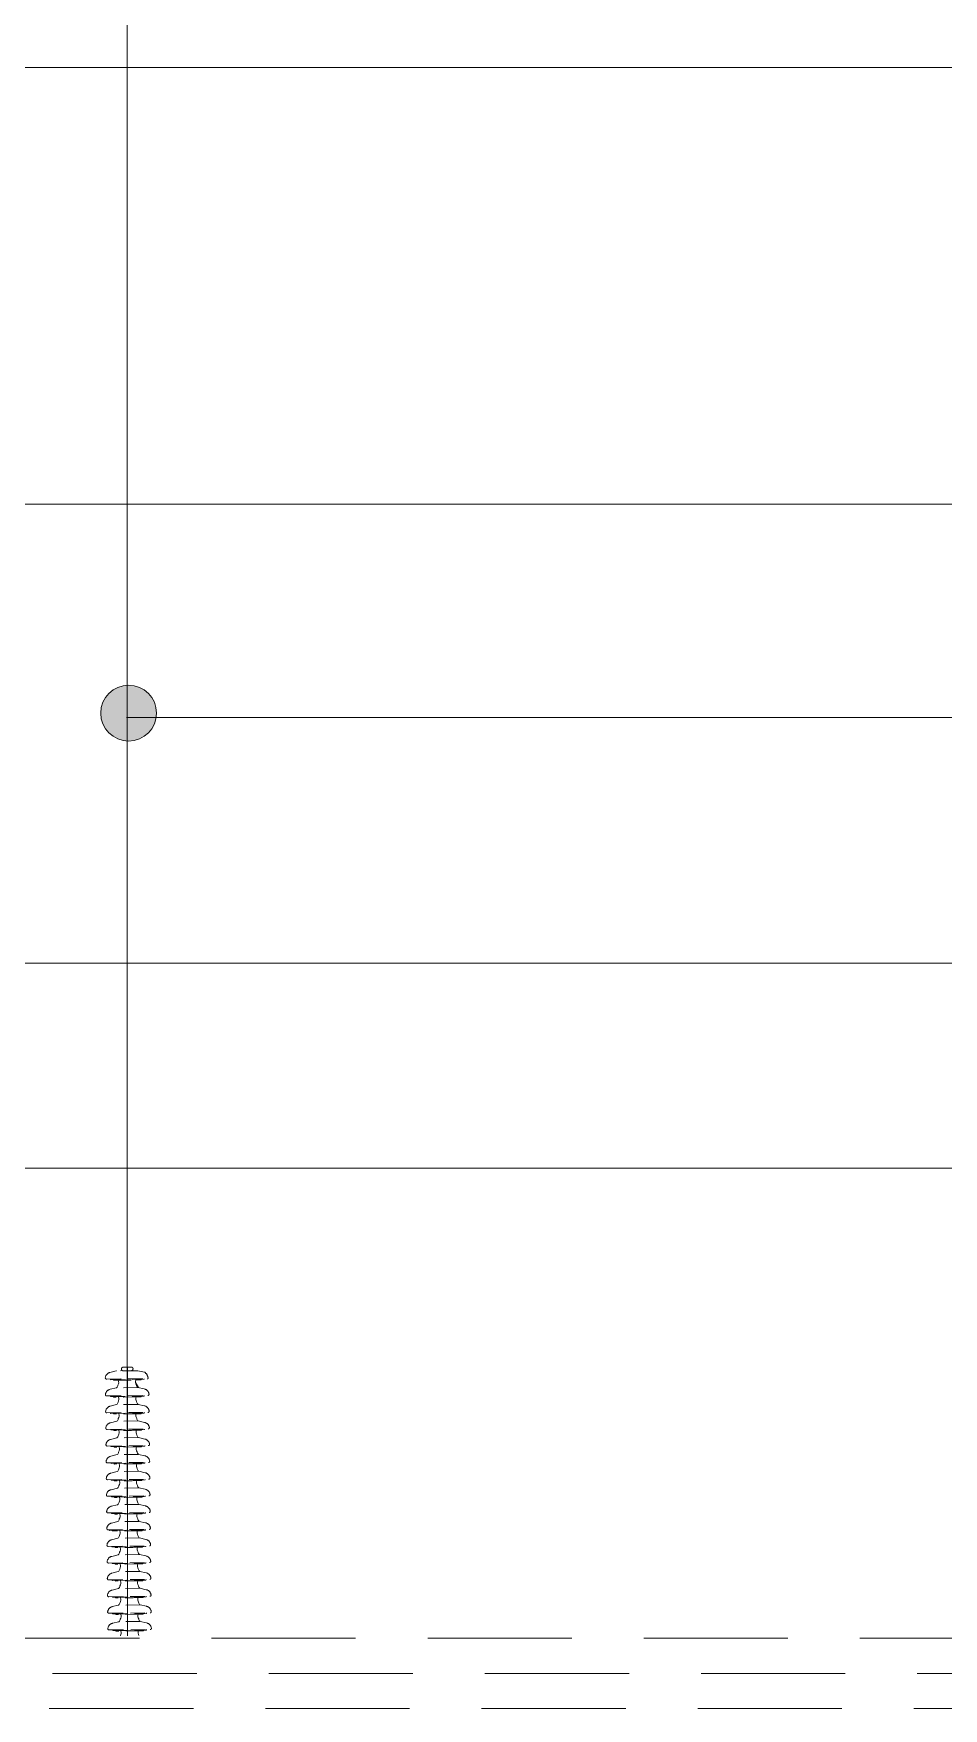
# Model space of a CAD drawing. Header units: inches. Extents: x 3989 to 4711, y 2881 to 3348.
# Drawn here: x 4116.7 to 4148.3, y 3012.2 to 3070.3 of the extents above; entities that cross this region are included whole.
import ezdxf

# ---------------------------------------------------------------- set-up
doc = ezdxf.new("R2010")
doc.units = ezdxf.units.IN
doc.header["$MEASUREMENT"] = 0
doc.linetypes.add('DASHED', pattern=[0.75, 0.5, -0.25])
doc.layers.add('COTAS', color=4, linetype='Continuous')
doc.layers.add('medidas', color=3, linetype='Continuous')

msp = doc.modelspace()

# ---------------------------------------------------------------- hatches: boundary and pattern name
at = {"lineweight": 0}
h = msp.add_hatch(color=256, dxfattribs=at)
h.dxf.hatch_style = 1
h.paths.add_polyline_path([(4120.06435, 3047.70652), (4120.06435, 3046.68074), (4120.94879, 3046.68074, 0.01577024), (4120.95072, 3046.74177, 0.38963386)])
h.paths.add_polyline_path([(4120.06435, 3047.70652, 0.43922803), (4119.01428, 3046.74177, 0.43922803), (4120.06435, 3045.77702)])
h.paths.add_polyline_path([(4120.94879, 3046.68074), (4120.06435, 3046.68074), (4120.06435, 3045.77702, 0.37158039)])

# ---------------------------------------------------------------- linework, layer by layer
for p, q in [((4119.92979, 3019.27375), (4119.92979, 3251.73605)), ((4153.59648, 3046.59332), (4119.90675, 3046.59332)), ((4153.5702, 3030.94631), (4090.68267, 3030.94631))]:
    msp.add_line(p, q, dxfattribs=at)
at = {"color": 3, "lineweight": 0}
for p, q in [((4061.7335, 3069.1429), (4289.23691, 3069.1429)), ((4289.1711, 3053.99282), (4061.72619, 3053.99282)), ((4289.09054, 3038.0682), (4061.69635, 3038.0682))]:
    msp.add_line(p, q, dxfattribs=at)
at = {"color": 0, "linetype": 'DASHED', "lineweight": 0}
for p, q in [((4119.21488, 3023.63211), (4120.64237, 3023.64659)), ((4119.22303, 3023.63219), (4120.65052, 3023.64667)), ((4119.33327, 3023.86318), (4119.55342, 3023.9169)), ((4119.36038, 3023.6123), (4120.51361, 3023.624)), ((4119.46915, 3023.59213), (4120.40527, 3023.60162)), ((4120.30628, 3023.92453), (4119.55342, 3023.9169)), ((4119.79964, 3023.59548), (4120.07478, 3023.59827)), ((4119.80321, 3024.04679), (4120.07836, 3024.04958)), ((4119.8045, 3023.91944), (4120.07965, 3023.92223)), ((4120.52748, 3023.8753), (4120.30628, 3023.92453)), ((4120.4158, 3023.61237), (4120.4157, 3023.62301)), ((4120.52414, 3023.63475), (4120.52403, 3023.64539)), ((4119.22082, 3023.04734), (4120.6483, 3023.06182)), ((4119.3392, 3023.27842), (4119.55936, 3023.33213)), ((4119.34742, 3023.03798), (4119.34731, 3023.04862)), ((4119.35816, 3023.02745), (4120.51139, 3023.03915)), ((4119.45618, 3023.01781), (4119.45607, 3023.02845)), ((4120.29919, 3023.01572), (4119.55449, 3023.00817)), ((4120.30406, 3023.33968), (4119.55936, 3023.33213)), ((4119.79742, 3023.01063), (4120.07256, 3023.01342)), ((4120.52526, 3023.29045), (4120.30406, 3023.33968)), ((4120.41359, 3023.02752), (4120.41348, 3023.03816)), ((4120.52192, 3023.0499), (4120.52181, 3023.06054)), ((4119.22631, 3022.46257), (4120.6538, 3022.47705)), ((4119.34469, 3022.69365), (4119.56485, 3022.74736)), ((4119.35291, 3022.45321), (4119.35281, 3022.46385)), ((4119.36366, 3022.44268), (4120.51688, 3022.45438)), ((4119.46168, 3022.43304), (4119.46157, 3022.44368)), ((4120.30469, 3022.43095), (4119.55999, 3022.4234)), ((4120.30955, 3022.75491), (4119.56485, 3022.74736)), ((4119.80292, 3022.42586), (4120.07806, 3022.42865)), ((4120.53075, 3022.70568), (4120.30955, 3022.75491)), ((4120.41908, 3022.44275), (4120.41897, 3022.45339)), ((4120.52741, 3022.46513), (4120.52731, 3022.47577)), ((4119.23259, 3021.88628), (4120.66008, 3021.90076)), ((4119.35098, 3022.11736), (4119.57113, 3022.17107)), ((4119.3592, 3021.87692), (4119.35909, 3021.88756)), ((4119.36994, 3021.86639), (4120.52317, 3021.87809)), ((4119.46796, 3021.85675), (4119.46785, 3021.86739)), ((4120.31097, 3021.85466), (4119.56627, 3021.84711)), ((4120.31584, 3022.17863), (4119.57113, 3022.17107)), ((4119.8092, 3021.84957), (4120.08434, 3021.85236)), ((4120.53704, 3022.12939), (4120.31584, 3022.17863)), ((4120.42536, 3021.86646), (4120.42526, 3021.8771)), ((4120.5337, 3021.88884), (4120.53359, 3021.89948)), ((4119.23844, 3021.30999), (4120.66593, 3021.32447)), ((4119.35682, 3021.54106), (4119.57698, 3021.59478)), ((4119.36504, 3021.30063), (4119.36494, 3021.31127)), ((4119.37579, 3021.2901), (4120.52901, 3021.3018)), ((4119.47381, 3021.28046), (4119.4737, 3021.29109)), ((4120.31682, 3021.27837), (4119.57212, 3021.27081)), ((4120.32168, 3021.60233), (4119.57698, 3021.59478)), ((4119.81505, 3021.27328), (4120.09019, 3021.27607)), ((4120.54288, 3021.5531), (4120.32168, 3021.60233)), ((4120.43121, 3021.29017), (4120.4311, 3021.30081)), ((4120.53954, 3021.31255), (4120.53944, 3021.32319)), ((4119.24437, 3020.72522), (4120.67186, 3020.7397)), ((4119.36276, 3020.9563), (4119.58291, 3021.01001)), ((4119.37098, 3020.71587), (4119.37087, 3020.7265)), ((4119.38172, 3020.70534), (4120.53495, 3020.71703)), ((4119.47974, 3020.69569), (4119.47963, 3020.70633)), ((4120.32275, 3020.6936), (4119.57805, 3020.68605)), ((4120.32761, 3021.01757), (4119.58291, 3021.01001)), ((4119.82098, 3020.68851), (4120.09612, 3020.6913)), ((4120.54882, 3020.96833), (4120.32761, 3021.01757)), ((4120.43714, 3020.7054), (4120.43704, 3020.71604)), ((4120.54548, 3020.72778), (4120.54537, 3020.73842)), ((4119.24987, 3020.14045), (4120.67736, 3020.15493)), ((4119.36825, 3020.37153), (4119.58841, 3020.42524)), ((4119.37647, 3020.1311), (4119.37636, 3020.14173)), ((4119.38722, 3020.12057), (4120.54044, 3020.13226)), ((4119.48523, 3020.11092), (4119.48513, 3020.12156)), ((4120.32824, 3020.10883), (4119.58354, 3020.10128)), ((4120.33311, 3020.4328), (4119.58841, 3020.42524)), ((4119.82647, 3020.10374), (4120.10162, 3020.10653)), ((4120.55431, 3020.38356), (4120.33311, 3020.4328)), ((4120.44264, 3020.12063), (4120.44253, 3020.13127)), ((4120.55097, 3020.14301), (4120.55086, 3020.15365)), ((4119.25615, 3019.56416), (4120.68364, 3019.57864)), ((4119.37454, 3019.79524), (4119.59469, 3019.84895)), ((4119.38275, 3019.55481), (4119.38265, 3019.56545)), ((4119.3935, 3019.54428), (4120.54672, 3019.55598)), ((4119.49152, 3019.53463), (4119.49141, 3019.54527)), ((4120.33453, 3019.53254), (4119.58983, 3019.52499)), ((4120.33939, 3019.85651), (4119.59469, 3019.84895)), ((4119.83276, 3019.52745), (4120.1079, 3019.53024)), ((4120.56059, 3019.80727), (4120.33939, 3019.85651)), ((4120.44892, 3019.54434), (4120.44881, 3019.55498)), ((4120.55725, 3019.56672), (4120.55715, 3019.57736)), ((4119.262, 3018.98787), (4120.68949, 3019.00235)), ((4119.262, 3018.98787), (4120.68949, 3019.00235)), ((4119.38038, 3019.21895), (4119.60054, 3019.27266)), ((4119.3886, 3018.97851), (4119.38849, 3018.98915)), ((4119.39935, 3018.96798), (4120.55257, 3018.97968)), ((4119.39935, 3018.96798), (4120.55257, 3018.97968)), ((4120.34037, 3018.95625), (4119.59567, 3018.9487)), ((4120.34524, 3019.28021), (4119.60054, 3019.27266)), ((4119.8386, 3018.95116), (4120.11375, 3018.95395)), ((4120.56644, 3019.23098), (4120.34524, 3019.28021)), ((4120.45477, 3018.96805), (4120.45466, 3018.97869)), ((4120.5631, 3018.99043), (4120.56299, 3019.00107)), ((4119.26749, 3018.4031), (4120.69498, 3018.41758)), ((4119.26749, 3018.4031), (4120.69498, 3018.41758)), ((4119.30653, 3018.39286), (4119.30643, 3018.40349)), ((4119.31728, 3018.38232), (4120.4705, 3018.39402)), ((4119.38588, 3018.63417), (4119.60603, 3018.68789)), ((4119.40484, 3018.38321), (4120.55807, 3018.39491)), ((4120.34587, 3018.37148), (4119.60117, 3018.36393)), ((4120.35073, 3018.69544), (4119.60603, 3018.68789)), ((4119.8441, 3018.36639), (4120.11924, 3018.36918)), ((4120.57194, 3018.64621), (4120.35073, 3018.69544)), ((4120.46026, 3018.38328), (4120.46016, 3018.39392)), ((4120.5686, 3018.40566), (4120.56849, 3018.4163)), ((4119.27378, 3017.82681), (4120.70127, 3017.84129)), ((4119.39216, 3018.05789), (4119.61232, 3018.1116)), ((4119.40038, 3017.81745), (4119.40027, 3017.82809)), ((4119.41113, 3017.80692), (4120.56435, 3017.81862)), ((4119.50914, 3017.79728), (4119.50904, 3017.80792)), ((4120.35215, 3017.79519), (4119.60745, 3017.78764)), ((4120.35702, 3018.11916), (4119.61232, 3018.1116)), ((4119.85038, 3017.7901), (4120.12552, 3017.79289)), ((4120.57822, 3018.06992), (4120.35702, 3018.11916)), ((4120.46655, 3017.80699), (4120.46644, 3017.81763)), ((4120.57488, 3017.82937), (4120.57477, 3017.84001)), ((4119.27962, 3017.25052), (4120.70711, 3017.265)), ((4119.39801, 3017.48159), (4119.61816, 3017.53531)), ((4119.40623, 3017.24116), (4119.40612, 3017.2518)), ((4119.41697, 3017.23063), (4120.5702, 3017.24233)), ((4119.51499, 3017.22099), (4119.51488, 3017.23162)), ((4120.358, 3017.2189), (4119.6133, 3017.21134)), ((4120.36286, 3017.54286), (4119.61816, 3017.53531)), ((4119.85623, 3017.21381), (4120.13137, 3017.2166)), ((4120.58407, 3017.49363), (4120.36286, 3017.54286)), ((4120.47239, 3017.2307), (4120.47229, 3017.24134)), ((4120.58073, 3017.25308), (4120.58062, 3017.26372)), ((4119.28556, 3016.66575), (4120.71304, 3016.68023)), ((4119.40394, 3016.89683), (4119.6241, 3016.95054)), ((4119.41216, 3016.6564), (4119.41205, 3016.66703)), ((4119.4229, 3016.64586), (4120.57613, 3016.65756)), ((4119.52092, 3016.63622), (4119.52081, 3016.64686)), ((4120.36393, 3016.63413), (4119.61923, 3016.62658)), ((4120.3688, 3016.9581), (4119.6241, 3016.95054)), ((4119.86216, 3016.62904), (4120.1373, 3016.63183)), ((4120.59, 3016.90886), (4120.3688, 3016.9581)), ((4120.47833, 3016.64593), (4120.47822, 3016.65657)), ((4120.58666, 3016.66831), (4120.58655, 3016.67895)), ((4119.29105, 3016.08098), (4120.71854, 3016.09546)), ((4119.40943, 3016.31206), (4119.62959, 3016.36577)), ((4119.41765, 3016.07163), (4119.41755, 3016.08226)), ((4119.4284, 3016.06109), (4120.58162, 3016.07279)), ((4119.52642, 3016.05145), (4119.52631, 3016.06209)), ((4120.36943, 3016.04936), (4119.62473, 3016.04181)), ((4120.37429, 3016.37333), (4119.62959, 3016.36577)), ((4119.86766, 3016.04427), (4120.1428, 3016.04706)), ((4120.59549, 3016.32409), (4120.37429, 3016.37333)), ((4120.48382, 3016.06116), (4120.48371, 3016.0718)), ((4120.59215, 3016.08354), (4120.59205, 3016.09418)), ((4119.29733, 3015.50469), (4120.72482, 3015.51917)), ((4119.41572, 3015.73577), (4119.63587, 3015.78948)), ((4119.42394, 3015.49534), (4119.42383, 3015.50598)), ((4119.43468, 3015.48481), (4120.58791, 3015.49651)), ((4119.5327, 3015.47516), (4119.53259, 3015.4858)), ((4120.37571, 3015.47307), (4119.63101, 3015.46552)), ((4120.38058, 3015.79704), (4119.63587, 3015.78948)), ((4119.87394, 3015.46798), (4120.14908, 3015.47077)), ((4120.60178, 3015.7478), (4120.38058, 3015.79704)), ((4120.4901, 3015.48487), (4120.49, 3015.49551)), ((4120.59844, 3015.50725), (4120.59833, 3015.51789)), ((4119.30318, 3014.9284), (4120.73067, 3014.94288)), ((4119.42156, 3015.15947), (4119.64172, 3015.21319)), ((4119.42978, 3014.91904), (4119.42967, 3014.92968)), ((4119.44053, 3014.90851), (4120.59375, 3014.92021)), ((4119.53855, 3014.89887), (4119.53844, 3014.90951)), ((4120.38156, 3014.89678), (4119.63686, 3014.88923)), ((4120.38642, 3015.22074), (4119.64172, 3015.21319)), ((4119.87979, 3014.89169), (4120.15493, 3014.89448)), ((4120.60762, 3015.17151), (4120.38642, 3015.22074)), ((4120.49595, 3014.90858), (4120.49584, 3014.91922)), ((4120.60428, 3014.93096), (4120.60418, 3014.9416))]:
    msp.add_line(p, q, dxfattribs=at)
at = {"color": 0, "lineweight": 0}
for p, q in [((4119.46693, 3023.00728), (4119.55449, 3023.00817)), ((4120.222, 3023.51946), (4120.31944, 3023.33626)), ((4120.29919, 3023.01572), (4120.40306, 3023.01677)), ((4119.47242, 3022.42251), (4119.55999, 3022.4234)), ((4120.30469, 3022.43095), (4120.40855, 3022.432)), ((4119.47871, 3021.84622), (4119.56627, 3021.84711)), ((4120.31097, 3021.85466), (4120.41483, 3021.85572)), ((4119.48455, 3021.26993), (4119.57212, 3021.27081)), ((4120.31682, 3021.27837), (4120.42068, 3021.27942)), ((4119.49049, 3020.68516), (4119.57805, 3020.68605)), ((4120.32275, 3020.6936), (4120.42661, 3020.69466)), ((4119.49598, 3020.10039), (4119.58354, 3020.10128)), ((4120.32824, 3020.10883), (4120.43211, 3020.10989)), ((4119.50226, 3019.5241), (4119.58983, 3019.52499)), ((4120.33453, 3019.53254), (4120.43839, 3019.5336)), ((4119.50811, 3018.94781), (4119.59567, 3018.9487)), ((4120.34037, 3018.95625), (4120.44424, 3018.9573)), ((4119.42604, 3018.36215), (4119.51361, 3018.36304)), ((4119.51361, 3018.36304), (4119.60117, 3018.36393)), ((4120.34587, 3018.37148), (4120.44973, 3018.37253)), ((4119.51989, 3017.78675), (4119.60745, 3017.78764)), ((4120.35215, 3017.79519), (4120.45602, 3017.79624)), ((4119.52574, 3017.21045), (4119.6133, 3017.21134)), ((4120.358, 3017.2189), (4120.46186, 3017.21995)), ((4119.53167, 3016.62569), (4119.61923, 3016.62658)), ((4120.36393, 3016.63413), (4120.4678, 3016.63519)), ((4119.53716, 3016.04092), (4119.62473, 3016.04181)), ((4120.36943, 3016.04936), (4120.47329, 3016.05042)), ((4119.54345, 3015.46463), (4119.63101, 3015.46552)), ((4120.37571, 3015.47307), (4120.47957, 3015.47413)), ((4119.54929, 3014.88834), (4119.63686, 3014.88923)), ((4120.38156, 3014.89678), (4120.48542, 3014.89783))]:
    msp.add_line(p, q, dxfattribs=at)
msp.add_lwpolyline([(4119.74479, 3023.94394), (4119.69668, 3023.91835)], dxfattribs=at)
at = {"lineweight": 0}
msp.add_circle((4119.9825, 3046.74177), 0.96822, dxfattribs=at)
at = {"color": 0, "linetype": 'DASHED', "lineweight": 0}
for centre, radius, start, end in [((4119.21445, 3023.67466), 0.04256, 173.8633166, 270.5812338), ((4119.3837, 3023.65646), 0.21278, 103.7112533, 173.8633166), ((4119.35855, 3023.62292), 0.01064, 180.5812338, 270.5812338), ((4119.46904, 3023.60276), 0.01064, 180.5812338, 270.5812338), ((4119.79571, 3023.98303), 0.06419, 83.2859359, 277.8765318), ((4120.07085, 3023.98582), 0.06419, 263.2859359, 97.8765318), ((4120.40517, 3023.61226), 0.01064, 270.5812338, 0.5812338), ((4120.5135, 3023.63464), 0.01064, 270.5812338, 0.5812338), ((4120.39758, 3023.65168), 0.25861, 9.6459942, 59.8469626), ((4120.61654, 3023.67229), 0.04256, 295.5561112, 32.2740285), ((4119.22038, 3023.08989), 0.04256, 173.8633166, 270.5812338), ((4119.38963, 3023.0717), 0.21278, 103.7112533, 173.8633166), ((4119.35806, 3023.03809), 0.01064, 180.5812338, 270.5812338), ((4119.46682, 3023.01792), 0.01064, 180.5812338, 270.5812338), ((4120.40295, 3023.02741), 0.01064, 270.5812338, 0.5812338), ((4120.51128, 3023.04979), 0.01064, 270.5812338, 0.5812338), ((4120.47903, 3023.08275), 0.21278, 7.2991511, 77.4512144), ((4120.64787, 3023.10438), 0.04256, 270.5812338, 7.2991511), ((4119.22588, 3022.50512), 0.04256, 173.8633166, 270.5812338), ((4119.39513, 3022.48693), 0.21278, 103.7112533, 173.8633166), ((4119.36355, 3022.45332), 0.01064, 180.5812338, 270.5812338), ((4119.47232, 3022.43315), 0.01064, 180.5812338, 270.5812338), ((4120.40844, 3022.44264), 0.01064, 270.5812338, 0.5812338), ((4120.51678, 3022.46502), 0.01064, 270.5812338, 0.5812338), ((4120.48452, 3022.49798), 0.21278, 7.2991511, 77.4512144), ((4120.65337, 3022.5196), 0.04256, 270.5812338, 7.2991511), ((4119.23216, 3021.92883), 0.04256, 173.8633166, 270.5812338), ((4119.40141, 3021.91064), 0.21278, 103.7112533, 173.8633166), ((4119.36984, 3021.87703), 0.01064, 180.5812338, 270.5812338), ((4119.4786, 3021.85686), 0.01064, 180.5812338, 270.5812338), ((4120.41473, 3021.86635), 0.01064, 270.5812338, 0.5812338), ((4120.52306, 3021.88873), 0.01064, 270.5812338, 0.5812338), ((4120.49081, 3021.92169), 0.21278, 7.2991511, 77.4512144), ((4120.65965, 3021.94332), 0.04256, 270.5812338, 7.2991511), ((4119.23801, 3021.35254), 0.04256, 173.8633166, 270.5812338), ((4119.40726, 3021.33434), 0.21278, 103.7112533, 173.8633166), ((4119.37568, 3021.30074), 0.01064, 180.5812338, 270.5812338), ((4119.48445, 3021.28056), 0.01064, 180.5812338, 270.5812338), ((4120.42057, 3021.29006), 0.01064, 270.5812338, 0.5812338), ((4120.5289, 3021.31244), 0.01064, 270.5812338, 0.5812338), ((4120.49665, 3021.3454), 0.21278, 7.2991511, 77.4512144), ((4120.6655, 3021.36702), 0.04256, 270.5812338, 7.2991511), ((4119.24394, 3020.76778), 0.04256, 173.8633166, 270.5812338), ((4119.41319, 3020.74958), 0.21278, 103.7112533, 173.8633166), ((4119.38161, 3020.71597), 0.01064, 180.5812338, 270.5812338), ((4119.49038, 3020.6958), 0.01064, 180.5812338, 270.5812338), ((4120.4265, 3020.70529), 0.01064, 270.5812338, 0.5812338), ((4120.53484, 3020.72767), 0.01064, 270.5812338, 0.5812338), ((4120.50258, 3020.76063), 0.21278, 7.2991511, 77.4512144), ((4120.67143, 3020.78226), 0.04256, 270.5812338, 7.2991511), ((4119.24944, 3020.18301), 0.04256, 173.8633166, 270.5812338), ((4119.41869, 3020.16481), 0.21278, 103.7112533, 173.8633166), ((4119.38711, 3020.1312), 0.01064, 180.5812338, 270.5812338), ((4119.49587, 3020.11103), 0.01064, 180.5812338, 270.5812338), ((4120.432, 3020.12052), 0.01064, 270.5812338, 0.5812338), ((4120.54033, 3020.1429), 0.01064, 270.5812338, 0.5812338), ((4120.50808, 3020.17586), 0.21278, 7.2991511, 77.4512144), ((4120.67693, 3020.19749), 0.04256, 270.5812338, 7.2991511), ((4119.25572, 3019.60672), 0.04256, 173.8633166, 270.5812338), ((4119.42497, 3019.58852), 0.21278, 103.7112533, 173.8633166), ((4119.39339, 3019.55491), 0.01064, 180.5812338, 270.5812338), ((4119.50216, 3019.53474), 0.01064, 180.5812338, 270.5812338), ((4120.43828, 3019.54424), 0.01064, 270.5812338, 0.5812338), ((4120.54662, 3019.56661), 0.01064, 270.5812338, 0.5812338), ((4120.51436, 3019.59957), 0.21278, 7.2991511, 77.4512144), ((4120.68321, 3019.6212), 0.04256, 270.5812338, 7.2991511), ((4119.26157, 3019.03042), 0.04256, 173.8633166, 270.5812338), ((4119.43082, 3019.01223), 0.21278, 103.7112533, 173.8633166), ((4119.39924, 3018.97862), 0.01064, 180.5812338, 270.5812338), ((4119.508, 3018.95845), 0.01064, 180.5812338, 270.5812338), ((4120.44413, 3018.96794), 0.01064, 270.5812338, 0.5812338), ((4120.55246, 3018.99032), 0.01064, 270.5812338, 0.5812338), ((4120.52021, 3019.02328), 0.21278, 7.2991511, 77.4512144), ((4120.68906, 3019.0449), 0.04256, 270.5812338, 7.2991511), ((4119.26706, 3018.44565), 0.04256, 173.8633166, 270.5812338), ((4119.43631, 3018.42746), 0.21278, 103.7112533, 173.8633166), ((4119.31717, 3018.39296), 0.01064, 180.5812338, 270.5812338), ((4119.42594, 3018.37279), 0.01064, 180.5812338, 270.5812338), ((4120.44963, 3018.38317), 0.01064, 270.5812338, 0.5812338), ((4120.55796, 3018.40555), 0.01064, 270.5812338, 0.5812338), ((4120.5257, 3018.43851), 0.21278, 7.2991511, 77.4512144), ((4120.69455, 3018.46013), 0.04256, 270.5812338, 7.2991511), ((4119.27335, 3017.86936), 0.04256, 173.8633166, 270.5812338), ((4119.4426, 3017.85117), 0.21278, 103.7112533, 173.8633166), ((4119.41102, 3017.81756), 0.01064, 180.5812338, 270.5812338), ((4119.51978, 3017.79739), 0.01064, 180.5812338, 270.5812338), ((4120.45591, 3017.80688), 0.01064, 270.5812338, 0.5812338), ((4120.56424, 3017.82926), 0.01064, 270.5812338, 0.5812338), ((4120.53199, 3017.86222), 0.21278, 7.2991511, 77.4512144), ((4120.70083, 3017.88385), 0.04256, 270.5812338, 7.2991511), ((4119.27919, 3017.29307), 0.04256, 173.8633166, 270.5812338), ((4119.44844, 3017.27487), 0.21278, 103.7112533, 173.8633166), ((4119.41686, 3017.24127), 0.01064, 180.5812338, 270.5812338), ((4119.52563, 3017.22109), 0.01064, 180.5812338, 270.5812338), ((4120.46175, 3017.23059), 0.01064, 270.5812338, 0.5812338), ((4120.57009, 3017.25297), 0.01064, 270.5812338, 0.5812338), ((4120.53783, 3017.28593), 0.21278, 7.2991511, 77.4512144), ((4120.70668, 3017.30755), 0.04256, 270.5812338, 7.2991511), ((4119.28512, 3016.70831), 0.04256, 173.8633166, 270.5812338), ((4119.45437, 3016.69011), 0.21278, 103.7112533, 173.8633166), ((4119.4228, 3016.6565), 0.01064, 180.5812338, 270.5812338), ((4119.53156, 3016.63633), 0.01064, 180.5812338, 270.5812338), ((4120.46769, 3016.64582), 0.01064, 270.5812338, 0.5812338), ((4120.57602, 3016.6682), 0.01064, 270.5812338, 0.5812338), ((4120.54377, 3016.70116), 0.21278, 7.2991511, 77.4512144), ((4120.71261, 3016.72279), 0.04256, 270.5812338, 7.2991511), ((4119.29062, 3016.12354), 0.04256, 173.8633166, 270.5812338), ((4119.45987, 3016.10534), 0.21278, 103.7112533, 173.8633166), ((4119.42829, 3016.07173), 0.01064, 180.5812338, 270.5812338), ((4119.53706, 3016.05156), 0.01064, 180.5812338, 270.5812338), ((4120.47318, 3016.06105), 0.01064, 270.5812338, 0.5812338), ((4120.58152, 3016.08343), 0.01064, 270.5812338, 0.5812338), ((4120.54926, 3016.11639), 0.21278, 7.2991511, 77.4512144), ((4120.71811, 3016.13802), 0.04256, 270.5812338, 7.2991511), ((4119.2969, 3015.54725), 0.04256, 173.8633166, 270.5812338), ((4119.46615, 3015.52905), 0.21278, 103.7112533, 173.8633166), ((4119.43458, 3015.49544), 0.01064, 180.5812338, 270.5812338), ((4119.54334, 3015.47527), 0.01064, 180.5812338, 270.5812338), ((4120.47947, 3015.48477), 0.01064, 270.5812338, 0.5812338), ((4120.5878, 3015.50714), 0.01064, 270.5812338, 0.5812338), ((4120.55554, 3015.5401), 0.21278, 7.2991511, 77.4512144), ((4120.72439, 3015.56173), 0.04256, 270.5812338, 7.2991511), ((4119.30275, 3014.97095), 0.04256, 173.8633166, 270.5812338), ((4119.472, 3014.95276), 0.21278, 103.7112533, 173.8633166), ((4119.44042, 3014.91915), 0.01064, 180.5812338, 270.5812338), ((4119.54919, 3014.89898), 0.01064, 180.5812338, 270.5812338), ((4120.48531, 3014.90847), 0.01064, 270.5812338, 0.5812338), ((4120.59364, 3014.93085), 0.01064, 270.5812338, 0.5812338), ((4120.56139, 3014.96381), 0.21278, 7.2991511, 77.4512144), ((4120.73024, 3014.98543), 0.04256, 270.5812338, 7.2991511)]:
    msp.add_arc(centre, radius, start, end, dxfattribs=at)
at = {"color": 0, "lineweight": 0}
for centre, radius, start, end in [((4119.44835, 3023.52403), 0.18969, 327.4599271, 21.5499011), ((4120.41115, 3023.5338), 0.18969, 159.6125665, 213.7025406), ((4119.4913, 3023.4274), 0.11708, 305.5389284, 357.3555587), ((4119.45428, 3022.93926), 0.18969, 327.4599271, 21.5499011), ((4120.41708, 3022.94903), 0.18969, 159.6125665, 213.7025406), ((4120.37016, 3023.43632), 0.11708, 183.806909, 235.6235393), ((4119.49723, 3022.84264), 0.11708, 305.5389284, 357.3555587), ((4119.46013, 3022.36297), 0.18969, 327.4599271, 18.832763), ((4120.42293, 3022.37274), 0.18969, 162.3297047, 213.7025406), ((4120.3761, 3022.85155), 0.11708, 183.806909, 235.6235393), ((4119.50308, 3022.26634), 0.11708, 305.5389284, 357.3555587), ((4119.46597, 3021.78668), 0.18969, 327.4599271, 18.832763), ((4120.42877, 3021.79645), 0.18969, 162.3297047, 213.7025406), ((4120.38194, 3022.27526), 0.11708, 183.806909, 235.6235393), ((4119.50893, 3021.69005), 0.11708, 305.5389284, 357.3555587), ((4119.47191, 3021.20191), 0.18969, 327.4599271, 21.5499011), ((4120.43471, 3021.21168), 0.18969, 159.6125665, 213.7025406), ((4120.38779, 3021.69896), 0.11708, 183.806909, 235.6235393), ((4119.51486, 3021.10528), 0.11708, 305.5389284, 357.3555587), ((4119.47784, 3020.61715), 0.18969, 327.4599271, 21.5499011), ((4120.44064, 3020.62691), 0.18969, 159.6125665, 213.7025406), ((4120.39372, 3021.1142), 0.11708, 183.806909, 235.6235393), ((4119.52079, 3020.52052), 0.11708, 305.5389284, 357.3555587), ((4119.48368, 3020.04085), 0.18969, 327.4599271, 18.832763), ((4120.44648, 3020.05062), 0.18969, 162.3297047, 213.7025406), ((4120.39965, 3020.52943), 0.11708, 183.806909, 235.6235393), ((4119.52664, 3019.94422), 0.11708, 305.5389284, 357.3555587), ((4119.48953, 3019.46456), 0.18969, 327.4599271, 18.832763), ((4120.45233, 3019.47433), 0.18969, 162.3297047, 213.7025406), ((4120.4055, 3019.95314), 0.11708, 183.806909, 235.6235393), ((4119.53248, 3019.36793), 0.11708, 305.5389284, 357.3555587), ((4119.49503, 3018.87979), 0.18969, 327.4599271, 18.832763), ((4120.45826, 3018.88956), 0.18969, 159.6125665, 213.7025406), ((4120.41135, 3019.37685), 0.11708, 183.806909, 235.6235393), ((4119.53798, 3018.78316), 0.11708, 305.5389284, 357.3555587), ((4119.50131, 3018.3035), 0.18969, 327.4599271, 18.832763), ((4120.46411, 3018.31327), 0.18969, 162.3297047, 213.7025406), ((4120.41728, 3018.79208), 0.11708, 183.806909, 235.6235393), ((4119.54426, 3018.20687), 0.11708, 305.5389284, 357.3555587), ((4119.50716, 3017.72721), 0.18969, 327.4599271, 18.832763), ((4120.46996, 3017.73697), 0.18969, 162.3297047, 213.7025406), ((4120.42313, 3018.21579), 0.11708, 183.806909, 235.6235393), ((4119.55011, 3017.63058), 0.11708, 305.5389284, 357.3555587), ((4119.51309, 3017.14244), 0.18969, 327.4599271, 21.5499011), ((4120.47589, 3017.15221), 0.18969, 159.6125665, 213.7025406), ((4120.42897, 3017.63949), 0.11708, 183.806909, 235.6235393), ((4119.55604, 3017.04581), 0.11708, 305.5389284, 357.3555587), ((4119.51902, 3016.55768), 0.18969, 327.4599271, 21.5499011), ((4120.48182, 3016.56744), 0.18969, 159.6125665, 213.7025406), ((4120.4349, 3017.05473), 0.11708, 183.806909, 235.6235393), ((4119.56197, 3016.46105), 0.11708, 305.5389284, 357.3555587), ((4119.52487, 3015.98138), 0.18969, 327.4599271, 18.832763), ((4120.48767, 3015.99115), 0.18969, 162.3297047, 213.7025406), ((4120.44084, 3016.46996), 0.11708, 183.806909, 235.6235393), ((4119.56782, 3015.88475), 0.11708, 305.5389284, 357.3555587), ((4119.53071, 3015.40509), 0.18969, 327.4599271, 18.832763), ((4120.49351, 3015.41486), 0.18969, 162.3297047, 213.7025406), ((4120.44668, 3015.89367), 0.11708, 183.806909, 235.6235393), ((4119.57367, 3015.30846), 0.11708, 305.5389284, 357.3555587), ((4119.53656, 3014.8288), 0.18969, 327.4599271, 18.832763), ((4120.49936, 3014.83856), 0.18969, 162.3297047, 213.7025406), ((4120.45253, 3015.31738), 0.11708, 183.806909, 235.6235393)]:
    msp.add_arc(centre, radius, start, end, dxfattribs=at)
at = {"layer": 'COTAS', "color": 0, "lineweight": 0}
msp.add_line((4119.94078, 3024.04818), (4119.94078, 3014.72677), dxfattribs=at)
at = {"layer": 'COTAS', "color": 0, "linetype": 'DASHED', "lineweight": 0, "ltscale": 10}
for p, q in [((4157.85872, 3014.63743), (4087.22928, 3014.63743)), ((4087.34451, 3013.41961), (4159.07654, 3013.41961)), ((4087.22928, 3012.20179), (4157.85872, 3012.20179))]:
    msp.add_line(p, q, dxfattribs=at)
at = {"layer": 'medidas', "color": 0, "lineweight": 0}
for p, q in [((4119.34791, 3023.62281), (4119.3478, 3023.63345)), ((4119.4584, 3023.60266), (4119.45829, 3023.6133))]:
    msp.add_line(p, q, dxfattribs=at)

doc.saveas('drawing.dxf')
